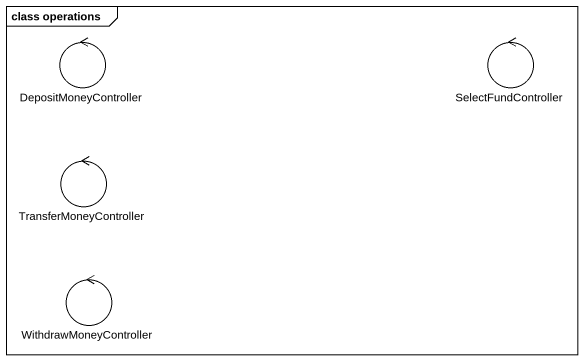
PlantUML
@startuml
mainframe class operations
control DepositMoneyController
control SelectFundController
control TransferMoneyController
control WithdrawMoneyController
@enduml
